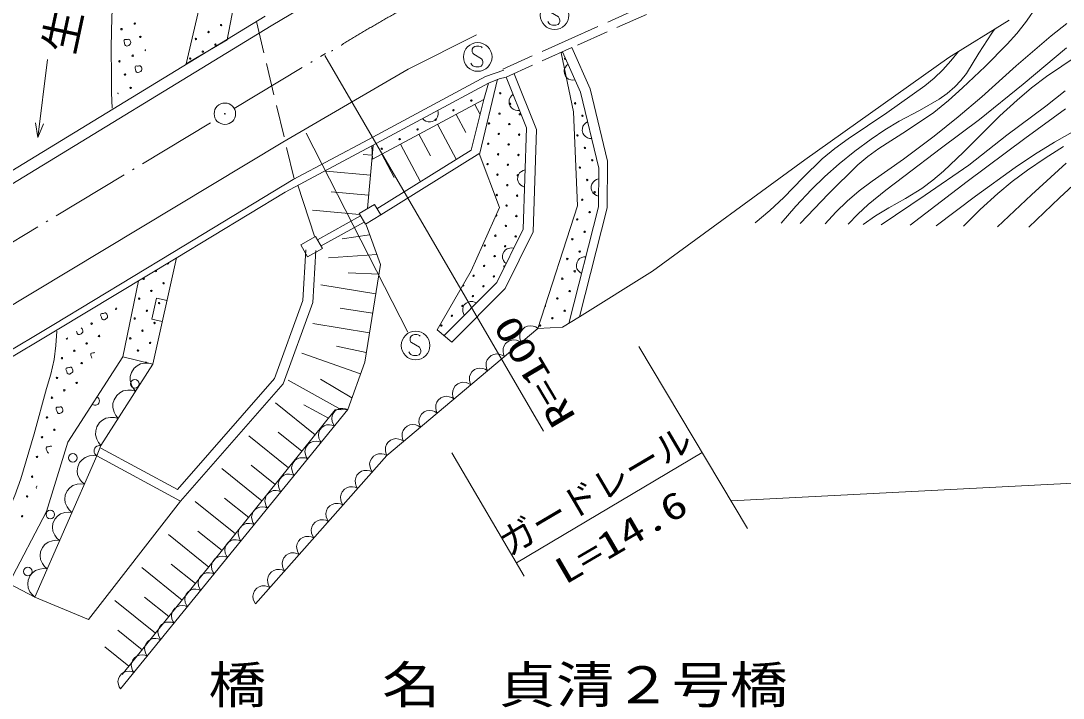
# Model space of a CAD drawing. Units: millimetres, scale not verified. Extents: x 40000 to 680000, y 20000 to 380000.
# Drawn here: x 250281 to 322692, y 259779 to 306802 of the extents above; entities that cross this region are included whole.
import ezdxf
from ezdxf.enums import TextEntityAlignment as Align

# ---------------------------------------------------------------- set-up
doc = ezdxf.new("R2010")
doc.units = ezdxf.units.MM
doc.header["$LTSCALE"] = 1000
doc.linetypes.add('USER2', pattern=[3, 2.25, -0.75])
doc.linetypes.add('USER4', pattern=[7.000001, 5.508197, -0.688525, 0.114754, -0.688525])
for name, color, linetype, lineweight in [('S-BGD', 1, 'Continuous', 13), ('S-BGD-HTXT', 6, 'Continuous', 13), ('S-BMK', 3, 'USER4', 13)]:
    doc.layers.add(name, color=color, linetype=linetype, lineweight=lineweight)
doc.styles.add('ＭＳ ゴシック', font='')
doc.styles.get('ＭＳ ゴシック').set_extended_font_data('MS Gothic')

# ---------------------------------------------------------------- blocks, each defined once
blk = doc.blocks.new('BUHIN37')
at = {"layer": 'S-BGD'}
blk.add_lwpolyline([(732, 75), (659, 238), (557, 371), (398, 518), (228, 589), (50, 626), (-177, 603), (-343, 530), (-495, 426), (-621, 250), (-690, 99), (-732, -75)], dxfattribs=at)
blk = doc.blocks.new('BUHIN38')
at = {"layer": 'S-BGD'}
blk.add_lwpolyline([(764, 47), (696, 219), (595, 362), (436, 521), (262, 603), (79, 649), (-158, 634), (-334, 566), (-496, 464), (-635, 287), (-713, 133), (-764, -47)], dxfattribs=at)
blk = doc.blocks.new('BUHIN39')
at = {"layer": 'S-BGD'}
blk.add_lwpolyline([(759, -66), (717, 113), (639, 269), (506, 449), (347, 555), (173, 627), (-62, 648), (-245, 607), (-420, 530), (-583, 376), (-683, 236), (-759, 66)], dxfattribs=at)
blk = doc.blocks.new('BUHIN40')
at = {"layer": 'S-BGD'}
blk.add_lwpolyline([(1092, 242), (955, 475), (777, 659), (511, 852), (241, 930), (-34, 955), (-372, 880), (-611, 742), (-822, 557), (-982, 270), (-1061, 29), (-1092, -242)], dxfattribs=at)
blk = doc.blocks.new('BUHIN42')
at = {"layer": 'S-BGD'}
blk.add_lwpolyline([(998, 389), (834, 590), (638, 738), (358, 882), (91, 916), (-172, 899), (-482, 778), (-687, 612), (-860, 406), (-969, 111), (-1008, -129), (-998, -389)], dxfattribs=at)
blk = doc.blocks.new('BUHIN158')
at = {"layer": 'S-BGD'}
blk.add_lwpolyline([(677, 231), (682, 312), (654, 390), (595, 479), (486, 590), (370, 658), (240, 684), (116, 653), (30, 576), (-20, 520), (-63, 421), (-54, 333), (104, -277), (81, -383), (20, -499), (-72, -576), (-165, -617), (-278, -630), (-419, -551), (-580, -387), (-639, -305), (-674, -206), (-676, -96), (-643, 34)], dxfattribs=at)
blk.add_circle((0, 0), 995, dxfattribs=at)
blk = doc.blocks.new('BUHIN162')
at = {"layer": 'S-BGD'}
blk.add_circle((0, 0), 22.5, dxfattribs=at)
at = {"layer": 'S-BMK', "linetype": 'Continuous'}
blk.add_circle((0, 0), 746, dxfattribs=at)

msp = doc.modelspace()

# ---------------------------------------------------------------- linework, layer by layer
at = {"layer": 'S-BGD'}
for p, q in [((261767, 303826), (266118, 322356)), ((266486, 315131), (264605, 305483)), ((275392, 311064), (267662, 306448)), ((232546, 285961), (267246, 307131)), ((267662, 306448), (232919, 285252)), ((314748, 304254), (318931, 306841)), ((277192, 303445), (281938, 305834)), ((264605, 305483), (261767, 303826)), ((288557, 304945), (289826, 302073)), ((252133, 304126), (251457, 298703)), ((287828, 304575), (287916, 304662)), ((288666, 300495), (287828, 304575)), ((289161, 301848), (287916, 304662)), ((287916, 304662), (289161, 301848)), ((304756, 297157), (314748, 304254)), ((268487, 298373), (277192, 303445)), ((274439, 298568), (282571, 302935)), ((283395, 302751), (282157, 297609)), ((282571, 302935), (283839, 303375)), ((283520, 302776), (282773, 302476)), ((283520, 302776), (284003, 302902)), ((285415, 299386), (284003, 302902)), ((284003, 302902), (285415, 299386)), ((284559, 303126), (286112, 299263)), ((274675, 298127), (282773, 302476)), ((282773, 302476), (282456, 301340)), ((289826, 302073), (291030, 297063)), ((282456, 301340), (274710, 297207)), ((281572, 297834), (282456, 301340)), ((290426, 296581), (289161, 301848)), ((289161, 301848), (290426, 296581)), ((281810, 300996), (282184, 300295)), ((280519, 300307), (281192, 299046)), ((288957, 293967), (288666, 300495)), ((279228, 299618), (280520, 297197)), ((285175, 292338), (285415, 299386)), ((285415, 299386), (285175, 292338)), ((286112, 299263), (285870, 292163)), ((241358, 282092), (268487, 298373)), ((269202, 295779), (274439, 298568)), ((270108, 299000), (277171, 285180)), ((277937, 298929), (278743, 297420)), ((274675, 298127), (268649, 294918)), ((274749, 298157), (274360, 293764)), ((274710, 297207), (274675, 298127)), ((275024, 293760), (281572, 297834)), ((282157, 297609), (275288, 293336)), ((276646, 298241), (278039, 295630)), ((274687, 297466), (274071, 297521)), ((275355, 297552), (276221, 295929)), ((283525, 293842), (282132, 297593)), ((291030, 297063), (291003, 293811)), ((294157, 289433), (304756, 297157)), ((274565, 296085), (271484, 296358)), ((290403, 293888), (290426, 296581)), ((290426, 296581), (290403, 293888)), ((260847, 290719), (269202, 295779)), ((268649, 294918), (261080, 290334)), ((269529, 295386), (270671, 291850)), ((274443, 294704), (271835, 294935)), ((274854, 294060), (273787, 293420)), ((275288, 293336), (274854, 294060)), ((273819, 293368), (270541, 293658)), ((270897, 291608), (273879, 293269)), ((273787, 293420), (274221, 292696)), ((274221, 292696), (275288, 293336)), ((281558, 289437), (283525, 293842)), ((286207, 285453), (288957, 293967)), ((288361, 285801), (290403, 293888)), ((290403, 293888), (288361, 285801)), ((291003, 293811), (289095, 286256)), ((274122, 292832), (271141, 291171)), ((274260, 292633), (275274, 289886)), ((270763, 291824), (269740, 291249)), ((271229, 290995), (270763, 291824)), ((274513, 291946), (272609, 291663)), ((283346, 288632), (285175, 292338)), ((285175, 292338), (283346, 288632)), ((285870, 292163), (283923, 288220)), ((269740, 291249), (270206, 290420)), ((252564, 285730), (260847, 290719)), ((269882, 287394), (270086, 290901)), ((270206, 290420), (271229, 290995)), ((270785, 290860), (270575, 287250)), ((275021, 290573), (271666, 290357)), ((261080, 290334), (252795, 285344)), ((261101, 290345), (259445, 282970)), ((275274, 289886), (274172, 283109)), ((275164, 289208), (273025, 289305)), ((279199, 285342), (281558, 289437)), ((289095, 286256), (294157, 289433)), ((257370, 283482), (258453, 288752)), ((274944, 287853), (271119, 288475)), ((283346, 288632), (279678, 284943)), ((279721, 284987), (283346, 288632)), ((283923, 288220), (280218, 284493)), ((267892, 281967), (269882, 287394)), ((270575, 287250), (268505, 281605)), ((274723, 286497), (272467, 286864)), ((289095, 286256), (287915, 285524)), ((242144, 279499), (252564, 285730)), ((252795, 285344), (242377, 279114)), ((274503, 285142), (270564, 285782)), ((275700, 276635), (286207, 285453)), ((279199, 285342), (280218, 284493)), ((287915, 285524), (286207, 285453)), ((274282, 283786), (272212, 284221)), ((253538, 277551), (257370, 283482)), ((257370, 283482), (259445, 282970)), ((259445, 282970), (257370, 283482)), ((273877, 282284), (269812, 283739)), ((259445, 282970), (255835, 277311)), ((274172, 283109), (272992, 279812)), ((261157, 274260), (267892, 281967)), ((272554, 279800), (268850, 281844)), ((273287, 280636), (271096, 281933)), ((268505, 281605), (261384, 273456)), ((270730, 278066), (267971, 280287)), ((257212, 260415), (272992, 279812)), ((272116, 279788), (257331, 261422)), ((271654, 279214), (269930, 280137)), ((272992, 279812), (272116, 279788)), ((269806, 276919), (268147, 278254)), ((252071, 272747), (253538, 277551)), ((268882, 275771), (266112, 278000)), ((255835, 277311), (255555, 276602)), ((255840, 277130), (261157, 274260)), ((266572, 266318), (275700, 276635)), ((255555, 276602), (251249, 266788)), ((261384, 273456), (255555, 276602)), ((267958, 274623), (266293, 275963)), ((267034, 273475), (264254, 275713)), ((254975, 265229), (261384, 273456)), ((265185, 271179), (262395, 273425)), ((266110, 272327), (264438, 273672)), ((249452, 267735), (252071, 272747)), ((263337, 268883), (260536, 271138)), ((264261, 270031), (262584, 271382)), ((261489, 266587), (258678, 268851)), ((262413, 267735), (260729, 269091)), ((251249, 266788), (249452, 267735)), ((251249, 266788), (254975, 265229)), ((259641, 264292), (256819, 266564)), ((260565, 265440), (258875, 266800)), ((258717, 263144), (257021, 264509)), ((257793, 261996), (256117, 263345))]:
    msp.add_line(p, q, dxfattribs=at)
at = {"layer": 'S-BGD', "linetype": 'USER2'}
for p, q in [((288312, 305493), (296278, 309036)), ((296487, 308473), (288557, 304945)), ((266642, 306763), (269272, 295816)), ((283757, 303450), (288312, 305493)), ((288557, 304945), (284003, 302902))]:
    msp.add_line(p, q, dxfattribs=at)
at = {"layer": 'S-BGD'}
for points in [[(266148, 324889), (265117, 324197), (264115, 323453), (263424, 322852), (262766, 322198), (261993, 321332), (261264, 320425), (260533, 319432), (259846, 318399), (259297, 317471), (258796, 316505), (258345, 315469), (257950, 314410), (257574, 313226), (257256, 312026), (257007, 310862), (256817, 309689), (256676, 308380), (256594, 307053), (256551, 304974), (256568, 302886), (256590, 301808), (256616, 300731)], [(304431, 292735), (306402, 294786), (308422, 296799), (309131, 297394), (309877, 297940), (311807, 299170), (313703, 300450), (314717, 301274), (315694, 302146), (317275, 303640), (318811, 305176), (319465, 305915), (320072, 306690), (320344, 307071), (320608, 307458)], [(306165, 292706), (306905, 293513), (307686, 294276), (308526, 294991), (309415, 295668), (311590, 297205), (313727, 298789), (315400, 300132), (317044, 301528), (319434, 303671), (321870, 305773), (322952, 306629)], [(303108, 292757), (304132, 293945), (305200, 295092), (306139, 296002), (307127, 296874), (308215, 297754), (309349, 298593), (310313, 299239), (311309, 299836), (312705, 300573), (314070, 301362), (314633, 301767), (315168, 302226), (315593, 302664), (315977, 303148), (316824, 304559), (317727, 305945), (317836, 306087), (317953, 306236)], [(307751, 292680), (308422, 293388), (309142, 294060), (310364, 295043), (311635, 295988), (314235, 297995), (316873, 299956), (319922, 302415), (322932, 304920)], [(308788, 292662), (309664, 293269), (310583, 293831), (311738, 294471), (312867, 295168), (313634, 295743), (314373, 296374), (315770, 297692), (317130, 299059), (318288, 300204), (319487, 301306), (320493, 302143), (321536, 302932), (324729, 305087)], [(301298, 292788), (302314, 293639), (303290, 294535), (304600, 295897), (305951, 297213), (306834, 297930), (307756, 298602), (310439, 300417), (313089, 302284), (313733, 302820), (314342, 303406), (314895, 304020), (315423, 304671)], [(288781, 302706), (288635, 302694), (288499, 302713), (288333, 302764), (288213, 302855), (288118, 302967), (288043, 303137), (288024, 303283), (288037, 303433), (288110, 303593), (288188, 303707), (288296, 303804)], [(284933, 300587), (284787, 300581), (284651, 300604), (284486, 300660), (284370, 300756), (284279, 300871), (284210, 301044), (284196, 301190), (284214, 301340), (284292, 301497), (284374, 301608), (284485, 301701)], [(310041, 292641), (313104, 294693), (316130, 296794), (318788, 298859), (321483, 300877), (322828, 301945)], [(279252, 300585), (279275, 300441), (279267, 300304), (279229, 300134), (279147, 300008), (279043, 299904), (278879, 299816), (278735, 299787), (278584, 299788), (278419, 299848), (278300, 299917), (278195, 300018)], [(312058, 292608), (316016, 295638), (320021, 298631), (322863, 300687)], [(289933, 298631), (289788, 298645), (289657, 298688), (289502, 298768), (289402, 298880), (289328, 299007), (289284, 299188), (289292, 299335), (289331, 299480), (289432, 299624), (289529, 299722), (289653, 299798)], [(313867, 292577), (316593, 294623), (319365, 296628), (320710, 297529), (322095, 298385), (325038, 300057)], [(251866, 299660), (251457, 298703), (251298, 299730)], [(315765, 292546), (316931, 293697), (318144, 294811), (319155, 295644), (320205, 296431), (321436, 297273), (322707, 298068)], [(318137, 292506), (320493, 294733), (322906, 296931)], [(285275, 295262), (285139, 295315), (285024, 295391), (284896, 295509), (284829, 295644), (284792, 295786), (284798, 295972), (284845, 296111), (284921, 296241), (285057, 296353), (285176, 296421), (285316, 296461)], [(320298, 292470), (322435, 294520), (324619, 296531)], [(290410, 294635), (290272, 294684), (290156, 294757), (290025, 294872), (289954, 295004), (289913, 295146), (289914, 295332), (289958, 295472), (290031, 295604), (290164, 295720), (290281, 295791), (290420, 295834)], [(283995, 289947), (283892, 290051), (283819, 290167), (283752, 290328), (283745, 290478), (283770, 290623), (283853, 290790), (283953, 290898), (284076, 290984), (284246, 291031), (284383, 291044), (284526, 291023)], [(289235, 289263), (289113, 289343), (289018, 289442), (288918, 289584), (288880, 289730), (288874, 289877), (288919, 290057), (288995, 290184), (289097, 290294), (289253, 290375), (289384, 290417), (289529, 290426)], [(260437, 287390), (259706, 287554), (259377, 286090), (260109, 285926)], [(281089, 286362), (281025, 286493), (280992, 286627), (280979, 286801), (281021, 286945), (281091, 287075), (281222, 287207), (281351, 287277), (281495, 287320), (281671, 287310), (281805, 287278), (281935, 287213)], [(256231, 286469), (256253, 286440), (256286, 286392), (256305, 286316), (256305, 286259), (256294, 286213), (256247, 286149), (256193, 286106), (256139, 286077), (256083, 286046), (256029, 286043), (255973, 286057), (255918, 286113), (255881, 286226), (255843, 286319), (255825, 286373), (255831, 286411), (255846, 286450)], [(255889, 286481), (255963, 286485), (256021, 286492), (256066, 286502), (256108, 286519), (256153, 286519), (256181, 286516), (256209, 286496), (256231, 286469)], [(254513, 285443), (254536, 285414), (254569, 285366), (254588, 285290), (254588, 285234), (254577, 285188), (254529, 285123), (254476, 285080), (254422, 285051), (254366, 285020), (254312, 285017), (254256, 285031), (254201, 285088), (254163, 285200), (254144, 285249)], [(254475, 285483), (254492, 285471), (254513, 285443)], [(252792, 285255), (252723, 284266), (252595, 283288), (252360, 282280), (252066, 281282), (251208, 278138), (250290, 275003), (249861, 273853), (249374, 272717), (248664, 271242), (247916, 269784)], [(255223, 283380), (255189, 283483), (255152, 283576), (255133, 283630), (255139, 283668), (255154, 283707), (255189, 283738), (255271, 283742), (255329, 283749), (255375, 283760), (255416, 283776)], [(252236, 276790), (252181, 276804), (252126, 276860), (252088, 276973), (252051, 277066), (252033, 277119), (252038, 277158), (252053, 277197), (252088, 277228), (252170, 277232), (252229, 277239), (252274, 277249), (252316, 277266), (252361, 277266), (252389, 277263), (252401, 277254)], [(255835, 277311), (255743, 277316), (255657, 277301), (255552, 277263), (255478, 277202), (255419, 277129), (255375, 277019), (255369, 276925), (255381, 276830), (255431, 276730), (255484, 276662), (255555, 276602)], [(251359, 274325), (251341, 274377), (251347, 274415), (251362, 274454), (251397, 274485), (251417, 274486)]]:
    msp.add_lwpolyline(points, dxfattribs=at)
for points in [[(257860, 305454), (257878, 305423), (257904, 305370), (257913, 305293), (257905, 305236), (257887, 305192), (257831, 305135), (257772, 305100), (257715, 305079), (257655, 305056), (257601, 305060), (257548, 305082), (257501, 305145), (257479, 305262), (257455, 305359), (257444, 305415), (257455, 305453), (257476, 305489), (257514, 305515), (257596, 305507), (257655, 305506), (257701, 305510), (257745, 305521), (257790, 305515), (257817, 305508), (257842, 305484)], [(258638, 303612), (258656, 303580), (258682, 303528), (258691, 303450), (258683, 303394), (258665, 303350), (258609, 303293), (258551, 303258), (258493, 303236), (258433, 303214), (258379, 303218), (258326, 303239), (258279, 303303), (258257, 303420), (258234, 303517), (258223, 303573), (258234, 303610), (258254, 303646), (258293, 303673), (258375, 303665), (258434, 303664), (258480, 303668), (258523, 303679), (258568, 303673), (258595, 303666), (258620, 303642)], [(253822, 282701), (253844, 282672), (253877, 282624), (253897, 282548), (253897, 282491), (253885, 282445), (253838, 282381), (253784, 282338), (253731, 282309), (253674, 282278), (253620, 282275), (253564, 282289), (253509, 282345), (253472, 282458), (253435, 282551), (253416, 282605), (253422, 282643), (253437, 282682), (253472, 282713), (253554, 282717), (253612, 282724), (253658, 282734), (253699, 282751), (253744, 282751), (253772, 282748), (253800, 282728)], [(253130, 279958), (253153, 279929), (253185, 279881), (253205, 279805), (253205, 279749), (253193, 279702), (253146, 279638), (253093, 279595), (253039, 279566), (252982, 279535), (252929, 279532), (252873, 279546), (252817, 279603), (252780, 279715), (252743, 279808), (252724, 279862), (252730, 279900), (252745, 279939), (252780, 279970), (252862, 279974), (252921, 279981), (252966, 279992), (253007, 280008), (253053, 280009), (253080, 280006), (253109, 279985)]]:
    msp.add_lwpolyline(points, close=True, dxfattribs=at)
for centre, radius in [((258195, 306614), 49.8), ((264195, 306507), 49.8), ((257274, 306225), 49.8), ((258584, 305692), 49.8), ((262443, 305544), 49.8), ((263319, 306025), 49.8), ((263801, 305149), 49.8), ((258052, 304382), 49.8), ((262048, 304186), 49.8), ((262924, 304667), 49.8), ((257131, 303993), 49.8), ((257520, 303072), 49.8), ((257910, 302151), 49.8), ((281581, 301269), 49.8), ((283582, 301778), 49.8), ((280335, 300600), 49.8), ((284264, 301048), 49.8), ((288785, 301074), 49.8), ((279089, 299931), 49.8), ((283534, 300365), 49.8), ((284947, 300317), 49.8), ((289298, 300215), 49.8), ((277843, 299262), 49.8), ((282803, 299682), 49.8), ((284216, 299634), 49.8), ((276598, 298593), 49.8), ((283485, 298951), 49.8), ((284899, 298903), 49.8), ((288951, 298844), 49.8), ((275352, 297923), 49.8), ((282755, 298269), 49.8), ((284168, 298221), 49.8), ((289464, 297985), 49.8), ((282706, 296855), 49.8), ((283437, 297538), 49.8), ((284851, 297490), 49.8), ((289976, 297127), 49.8), ((283389, 296125), 49.8), ((284120, 296807), 49.8), ((289118, 296614), 49.8), ((284072, 295394), 49.8), ((284802, 296077), 49.8), ((289630, 295756), 49.8), ((283341, 294711), 49.8), ((284754, 294663), 49.8), ((290143, 294897), 49.8), ((284024, 293981), 49.8), ((289284, 294384), 49.8), ((284706, 293250), 49.8), ((289796, 293526), 49.8), ((283975, 292567), 49.8), ((288938, 293013), 49.8), ((283245, 291885), 49.8), ((284658, 291836), 49.8), ((289450, 292155), 49.8), ((282514, 291202), 49.8), ((283927, 291154), 49.8), ((288591, 291642), 49.8), ((283196, 290471), 49.8), ((289104, 290783), 49.8), ((282466, 289789), 49.8), ((288245, 290271), 49.8), ((258814, 288897), 49.8), ((259659, 289432), 49.8), ((281735, 289106), 49.8), ((283148, 289058), 49.8), ((287899, 288900), 49.8), ((288758, 289412), 49.8), ((260194, 288587), 49.8), ((282418, 288375), 49.8), ((258504, 287517), 49.8), ((259349, 288052), 49.8), ((281687, 287692), 49.8), ((287553, 287529), 49.8), ((288411, 288041), 49.8), ((259884, 287207), 49.8), ((280956, 287010), 49.8), ((258194, 286137), 49.8), ((259039, 286672), 49.8), ((280225, 286327), 49.8), ((287207, 286157), 49.8), ((288065, 286670), 49.8), ((255199, 285779), 49.8), ((258730, 285292), 49.8), ((259574, 285827), 49.8), ((279494, 285645), 49.8), ((286348, 285645), 49.8), ((255711, 284921), 49.8), ((257885, 284757), 49.8), ((253994, 283895), 49.8), ((254853, 284408), 49.8), ((258420, 283912), 49.8), ((259265, 284447), 49.8), ((253136, 283383), 49.8), ((254507, 283037), 49.8), ((252790, 282011), 49.8), ((254161, 281665), 49.8), ((258201, 281606), 298), ((253302, 281153), 49.8), ((252444, 280640), 49.8), ((252098, 279269), 49.8), ((252611, 278410), 49.8), ((251752, 277897), 49.8), ((253889, 276467), 298), ((251406, 276526), 49.8), ((251061, 275155), 49.8), ((250715, 273784), 49.8), ((250369, 272412), 49.8), ((252329, 272521), 298), ((250770, 268576), 298)]:
    msp.add_circle(centre, radius, dxfattribs=at)
for centre, radius, start, end in [((264677, 305631), 49.8, 136.27865, 201.66056), ((258974, 304771), 49.8, 118.68817, 236.18205), ((288106, 304163), 49.8, 79.09843, 328.60156), ((256988, 301762), 49.8, 323.02493, 54.84539), ((289810, 299357), 49.8, 187.97252, 199.04118), ((283293, 293298), 49.8, 234.78349, 77.0845), ((260504, 289967), 49.8, 185.09534, 56.12803), ((283879, 289740), 49.8, 49.38515, 258.05906), ((281004, 288423), 49.8, 208.29354, 91.81525), ((256916, 286805), 49.8, 34.38414, 272.29733), ((286694, 287016), 49.8, 272.00619, 52.19814), ((253481, 284754), 49.8, 188.51708, 61.92931), ((258955, 283067), 49.8, 13.97021, 138.32394), ((255448, 280413), 298, 227.2048, 67.07036)]:
    msp.add_arc(centre, radius, start, end, dxfattribs=at)
at = {"layer": 'S-BGD-HTXT'}
for p, q in [((271408, 304406), (286590, 278320)), ((293209, 284199), (300767, 271565)), ((280220, 276816), (285258, 268242)), ((284707, 269178), (297616, 276833)), ((299622, 273479), (353330, 276229))]:
    msp.add_line(p, q, dxfattribs=at)
at = {"layer": 'S-BMK'}
for p, q in [((265111, 300717), (271448, 304532)), ((222750, 275219), (263827, 299944))]:
    msp.add_line(p, q, dxfattribs=at)
msp.add_arc((326359, 217965), 102429, 71.63049, 122.44415, dxfattribs=at)

# ---------------------------------------------------------------- block references
at = {"rotation": 45}
for name, p in [('BUHIN158', (287361, 307198)), ('BUHIN158', (282021, 304295)), ('BUHIN162', (264456, 300353)), ('BUHIN158', (277704, 284262)), ('BUHIN39', (285623, 284963)), ('BUHIN39', (284456, 283983)), ('BUHIN39', (283288, 283003)), ('BUHIN40', (258844, 282027)), ('BUHIN39', (282121, 282024)), ('BUHIN39', (280953, 281044)), ('BUHIN40', (257640, 280141)), ('BUHIN39', (279786, 280064)), ('BUHIN40', (256437, 278254)), ('BUHIN37', (272528, 279241)), ('BUHIN39', (278618, 279084)), ('BUHIN37', (271600, 278100)), ('BUHIN39', (277451, 278105)), ('BUHIN39', (276284, 277125)), ('BUHIN37', (270671, 276959)), ('BUHIN42', (255124, 275620)), ('BUHIN37', (269743, 275818)), ('BUHIN38', (275193, 276062)), ('BUHIN38', (274179, 274916)), ('BUHIN37', (268815, 274677)), ('BUHIN42', (254263, 273657)), ('BUHIN37', (267887, 273536)), ('BUHIN38', (273164, 273769)), ('BUHIN42', (253402, 271695)), ('BUHIN37', (266959, 272395)), ('BUHIN38', (272150, 272623)), ('BUHIN38', (271136, 271477)), ('BUHIN37', (266030, 271254)), ('BUHIN42', (252541, 269732)), ('BUHIN37', (265102, 270113)), ('BUHIN38', (270122, 270330)), ('BUHIN38', (269108, 269184)), ('BUHIN37', (264174, 268972)), ('BUHIN42', (251680, 267769)), ('BUHIN37', (263246, 267831)), ('BUHIN38', (268094, 268038)), ('BUHIN37', (262317, 266690)), ('BUHIN38', (267080, 266891)), ('BUHIN37', (261389, 265549)), ('BUHIN37', (260461, 264408)), ('BUHIN37', (259533, 263267)), ('BUHIN37', (258604, 262126)), ('BUHIN37', (257676, 260985))]:
    msp.add_blockref(name, p, dxfattribs=at)

# ---------------------------------------------------------------- texts
at = {"layer": 'S-BGD', "style": 'ＭＳ ゴシック', "width": 1.15}
msp.add_text('橋\u3000\u3000名\u3000貞清２号橋', height=2566, dxfattribs=at).set_placement((263312, 258658), align=Align.BOTTOM_LEFT)
at = {"layer": 'S-BGD', "insert": (254211, 304326), "char_height": 2199, "attachment_point": 7, "rotation": 77.9, "style": 'ＭＳ ゴシック'}
msp.add_mtext('\\T1.97;生見川', dxfattribs=at)
at = {"layer": 'S-BGD-HTXT', "style": 'ＭＳ ゴシック', "width": 1.35}
for s, rotation, p in [('R=100', 120.7, (289351, 279575)), ('L=14.6', 30.3, (288356, 267142))]:
    msp.add_text(s, height=1833, rotation=rotation, dxfattribs=at).set_placement(p, align=Align.BOTTOM_LEFT)
at = {"layer": 'S-BGD-HTXT', "style": 'ＭＳ ゴシック'}
msp.add_text('ガードレール', height=1833, rotation=30.5, dxfattribs=at).set_placement((284481, 269124), align=Align.BOTTOM_LEFT)

doc.saveas('drawing.dxf')
